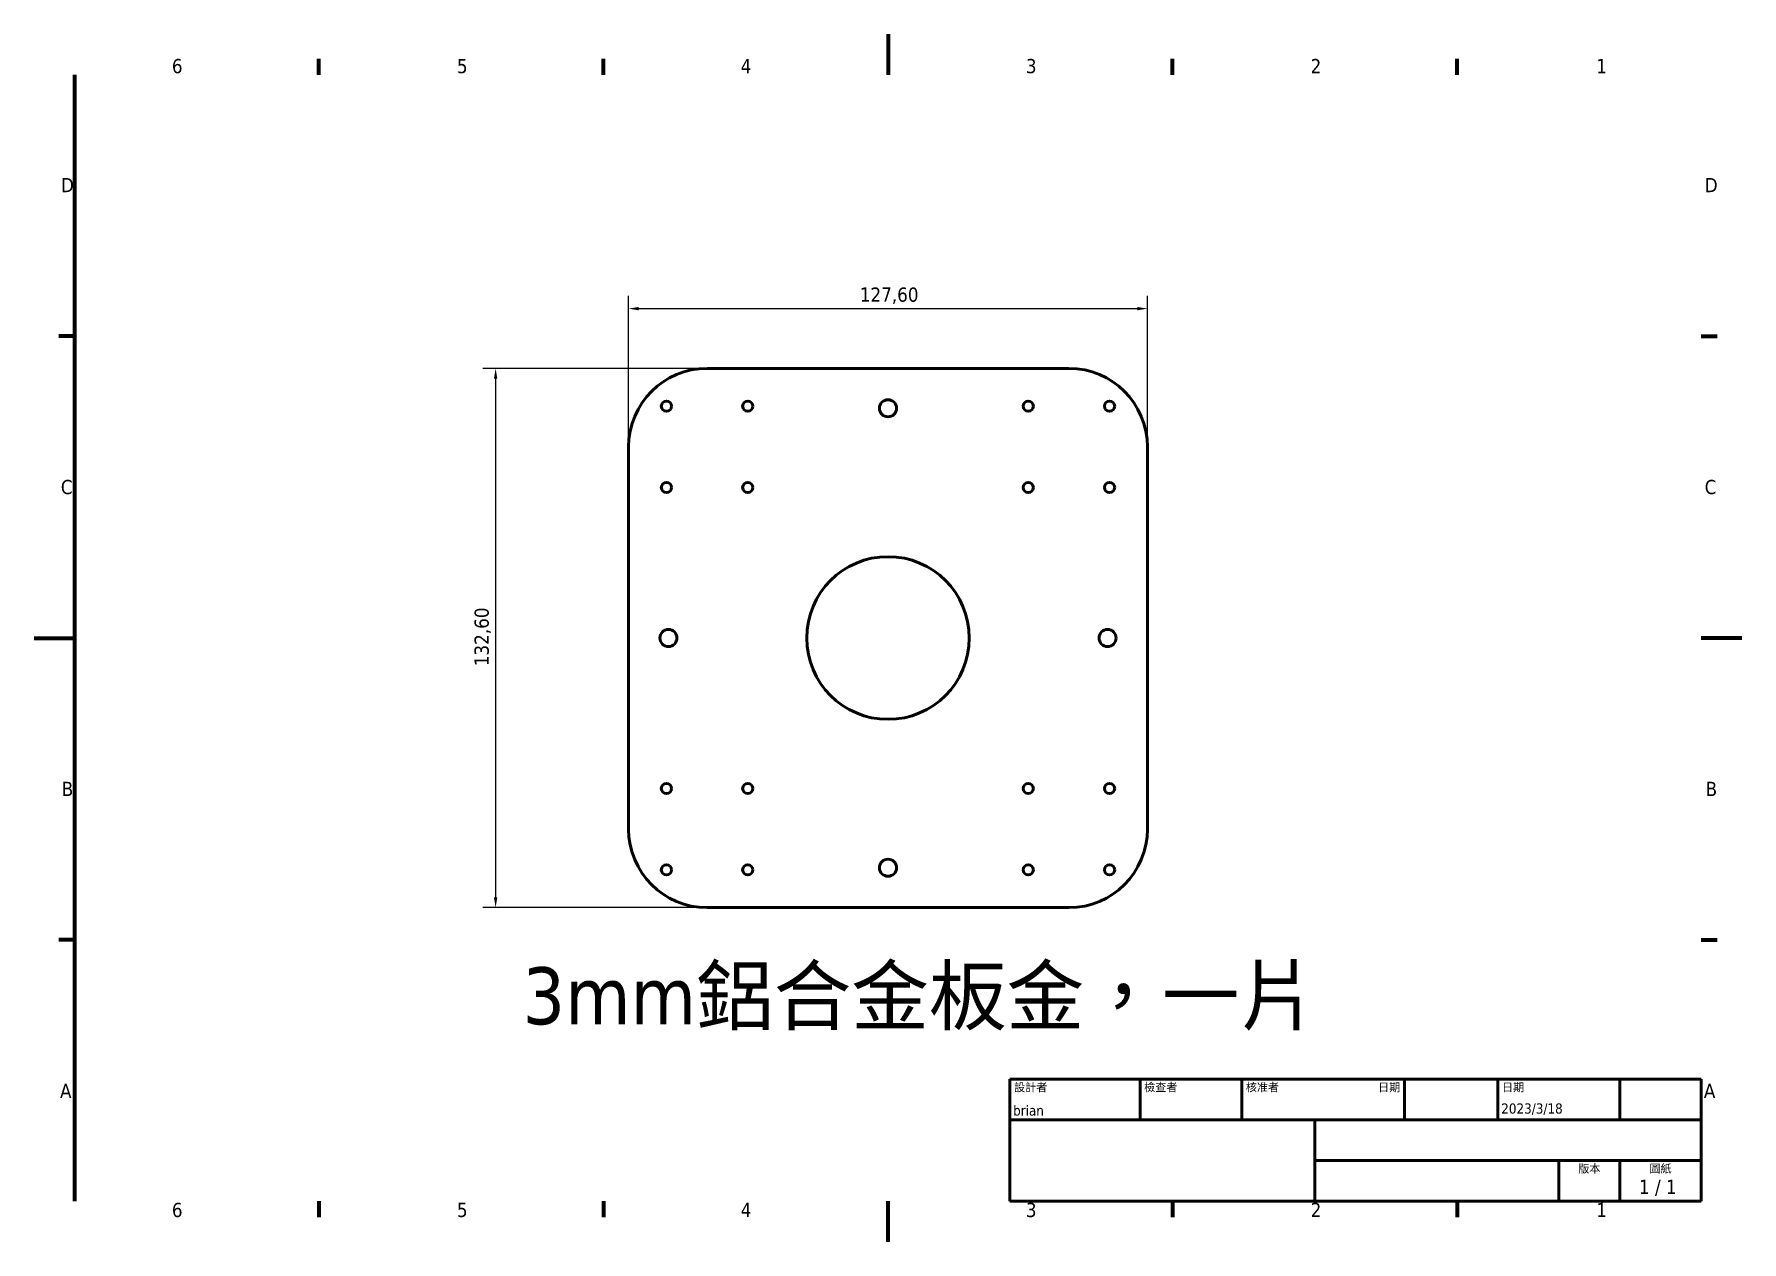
# Model space of a CAD drawing. Header units: millimetres. Extents: x 0 to 420, y 0 to 297.
import ezdxf
from ezdxf.enums import TextEntityAlignment as Align

# ---------------------------------------------------------------- set-up
doc = ezdxf.new("R2010")
doc.units = ezdxf.units.MM
for name, color, linetype, lineweight in [('可見 (ISO)', 7, 'Continuous', 50), ('圖框 (ISO)', 7, 'Continuous', 70), ('標註 (ISO)', 7, 'Continuous', 25), ('標題 (ISO)', 7, 'Continuous', 50), ('符號 (ISO)', 7, 'Continuous', 25)]:
    doc.layers.add(name, color=color, linetype=linetype, lineweight=lineweight)
doc.styles.add('文字型式39', font='tahoma.ttf')
doc.styles.add('文字型式41', font='tahoma.ttf')
doc.styles.add('註記文字 (ISO)', font='tahoma.ttf')
doc.dimstyles.new('預設 (ISO)', dxfattribs={"dimtxt": 3.5, "dimasz": 2.5, "dimexe": 3.175, "dimexo": 0, "dimgap": 0.762, "dimtad": 1, "dimrnd": 1e-08, "dimzin": 0, "dimtxsty": '註記文字 (ISO)', "dimcen": 0.09, "dimdle": 10, "dimclrd": 256, "dimclre": 256, "dimclrt": 256, "dimazin": 0, "dimtfac": 1.001486, "dimtmove": 0, "dimatfit": 3, "dimfxl": 0, "dimtolj": 1, "dimtzin": 0, "dimlwd": -1, "dimlwe": -1, "dimarcsym": 0})

# ---------------------------------------------------------------- blocks, each defined once
blk = doc.blocks.new('圖框 預設圖框')
at = {"layer": '圖框 (ISO)'}
for p, q in [((70, 287), (70, 290.9)), ((140, 287), (140, 290.9)), ((280, 287), (280, 290.9)), ((350, 287), (350, 290.9)), ((10, 222.75), (6.1, 222.75)), ((410, 222.75), (413.9, 222.75)), ((10, 74.25), (6.1, 74.25)), ((410, 74.25), (413.9, 74.25)), ((70, 10), (70, 6.1)), ((140, 10), (140, 6.1)), ((280, 10), (280, 6.1)), ((350, 10), (350, 6.1))]:
    blk.add_line(p, q, dxfattribs=at)
at = {"layer": '圖框 (ISO)', "flags": 128}
for points in [[(210, 297), (210, 287)], [(10, 10), (10, 287)], [(0, 148.5), (10, 148.5)], [(420, 148.5), (410, 148.5)], [(210, 0), (210, 10)]]:
    blk.add_lwpolyline(points, dxfattribs=at)
at = {"layer": '圖框 (ISO)', "char_height": 3.5, "attachment_point": 7, "style": '註記文字 (ISO)'}
for s, insert in [('6', (33.88, 287.33)), ('5', (103.98, 287.33)), ('4', (173.78, 287.4)), ('3', (243.91, 287.33)), ('2', (313.94, 287.4)), ('1', (384.21, 287.4)), ('D', (6.57, 258.13)), ('D', (410.87, 258.13)), ('C', (6.56, 183.81)), ('C', (410.86, 183.81)), ('B', (6.78, 109.63)), ('B', (411.08, 109.63)), ('A', (6.36, 35.38)), ('A', (410.66, 35.38)), ('6', (33.88, 6.03)), ('5', (103.98, 6.03)), ('4', (173.78, 6.1)), ('3', (243.91, 6.03)), ('2', (313.94, 6.1)), ('1', (384.21, 6.1))]:
    blk.add_mtext(s, dxfattribs=dict(at, insert=insert))
blk = doc.blocks.new('標題欄框 ISO')
at = {"layer": '標題 (ISO)'}
for p, q in [((270.07, 130), (100.07, 130)), ((100.07, 130), (100.07, 100)), ((132.07, 120), (132.07, 130)), ((157.07, 120), (157.07, 130)), ((197.07, 120), (197.07, 130)), ((220.07, 120), (220.07, 130)), ((250.07, 120), (250.07, 130)), ((270.07, 100), (270.07, 130)), ((100.07, 120), (270.07, 120)), ((175.07, 120), (175.07, 100)), ((270.07, 110), (175.07, 110)), ((235.07, 100), (235.07, 110)), ((250.07, 100), (250.07, 110)), ((100.07, 100), (270.07, 100))]:
    blk.add_line(p, q, dxfattribs=at)
at = {"layer": '標題 (ISO)', "style": '文字型式41'}
for s, p in [('設計者', (101.07, 129)), ('檢查者', (133.07, 129)), ('核准者', (158.07, 129)), ('日期', (221.07, 129))]:
    blk.add_text(s, height=2, dxfattribs=at).set_placement(p, align=Align.TOP_LEFT)
blk.add_text('日期', height=2, dxfattribs=at).set_placement((196.07, 129), align=Align.TOP_RIGHT)
for s, p in [('版本', (242.57, 109)), ('圖紙', (260.07, 109))]:
    blk.add_text(s, height=2, dxfattribs=at).set_placement(p, align=Align.TOP_CENTER)
at = {"layer": '標題 (ISO)', "style": '註記文字 (ISO)'}
blk.add_text('1 / 1 ', height=3.5, dxfattribs=at).set_placement((260.07, 103.5), align=Align.MIDDLE_CENTER)
at = {"layer": '標題 (ISO)', "style": '文字型式39'}
for tag, p in [('作者_001', (100.84, 121.05)), ('建立日期_001', (220.89, 121.54))]:
    blk.add_attdef(tag, p, '', height=2.5, dxfattribs=at)
for tag, p in [('檢查者', (133.07, 121)), ('工程核准者', (158.07, 121))]:
    blk.add_attdef(tag, text='', height=2.5, dxfattribs=at).set_placement(p, align=Align.BOTTOM_LEFT)
blk.add_attdef('工程核准日期', text='', height=2.5, dxfattribs=at).set_placement((196.07, 121), align=Align.BOTTOM_RIGHT)
at = {"layer": '標題 (ISO)', "style": '註記文字 (ISO)'}
for tag, p in [('標題', (222.57, 115)), ('公司', (137.41, 109.96)), ('版序號碼', (242.57, 103.5))]:
    blk.add_attdef(tag, text='', height=3.5, dxfattribs=at).set_placement(p, align=Align.MIDDLE_CENTER)
blk.add_attdef('零件號碼', text='', height=3.5, dxfattribs=at).set_placement((176.07, 105), align=Align.MIDDLE_LEFT)
blk = doc.blocks.new('*D5')
at = {"layer": 'Defpoints', "color": 0}
for p in [(273.8, 229.5), (146.2, 195.5), (273.8, 195.5)]:
    blk.add_point(p, dxfattribs=at)
at = {"layer": '標註 (ISO)'}
for p, q in [((146.2, 195.5), (146.2, 232.68)), ((273.8, 195.5), (273.8, 232.68)), ((148.7, 229.5), (271.3, 229.5))]:
    blk.add_line(p, q, dxfattribs=at)
for points in [[(148.7, 229.92), (148.7, 229.08), (146.2, 229.5)], [(271.3, 229.92), (271.3, 229.08), (273.8, 229.5)]]:
    blk.add_solid(points, dxfattribs=at)
at = {"layer": '標註 (ISO)', "insert": (203.06, 234.7), "char_height": 3.5, "attachment_point": 1, "style": '註記文字 (ISO)'}
blk.add_mtext('\\A1;127,60', dxfattribs=at)
blk = doc.blocks.new('*D6')
at = {"layer": 'Defpoints', "color": 0}
for p in [(165.5, 214.8), (113.5, 82.2), (165.5, 82.2)]:
    blk.add_point(p, dxfattribs=at)
at = {"layer": '標註 (ISO)'}
for p, q in [((165.5, 214.8), (110.33, 214.8)), ((113.5, 212.3), (113.5, 84.7)), ((165.5, 82.2), (110.33, 82.2))]:
    blk.add_line(p, q, dxfattribs=at)
for points in [[(113.08, 212.3), (113.92, 212.3), (113.5, 214.8)], [(113.08, 84.7), (113.92, 84.7), (113.5, 82.2)]]:
    blk.add_solid(points, dxfattribs=at)
at = {"layer": '標註 (ISO)', "insert": (108.3, 141.56), "char_height": 3.5, "attachment_point": 1, "rotation": 90, "style": '註記文字 (ISO)'}
blk.add_mtext('\\A1;132,60', dxfattribs=at)

msp = doc.modelspace()

# ---------------------------------------------------------------- linework, layer by layer
at = {"layer": '可見 (ISO)'}
for p, q in [((254.5, 214.8), (165.5, 214.8)), ((146.2, 195.5), (146.2, 101.5)), ((273.8, 101.5), (273.8, 195.5)), ((165.5, 82.2), (254.5, 82.2))]:
    msp.add_line(p, q, dxfattribs=at)
for centre, radius in [((155.5, 205.5), 1.25), ((175.5, 205.5), 1.25), ((210, 205), 2.1), ((244.5, 205.5), 1.25), ((264.5, 205.5), 1.25), ((155.5, 185.5), 1.25), ((175.5, 185.5), 1.25), ((244.5, 185.5), 1.25), ((264.5, 185.5), 1.25), ((210, 148.5), 20), ((156, 148.5), 2.1), ((264, 148.5), 2.1), ((155.5, 111.5), 1.25), ((175.5, 111.5), 1.25), ((244.5, 111.5), 1.25), ((264.5, 111.5), 1.25), ((155.5, 91.5), 1.25), ((175.5, 91.5), 1.25), ((210, 92), 2.1), ((244.5, 91.5), 1.25), ((264.5, 91.5), 1.25)]:
    msp.add_circle(centre, radius, dxfattribs=at)
for centre, start, end in [((165.5, 195.5), 90, 180), ((254.5, 195.5), 0, 90), ((165.5, 101.5), 180, 270), ((254.5, 101.5), 270, 0)]:
    msp.add_arc(centre, 19.3, start, end, dxfattribs=at)

# ---------------------------------------------------------------- block references
msp.add_blockref('圖框 預設圖框', (0, 0))
msp.add_blockref('標題欄框 ISO', (139.929, -90)).add_auto_attribs({'作者_001': 'brian', '建立日期_001': '2023/3/18'})

# ---------------------------------------------------------------- texts
at = {"layer": '符號 (ISO)', "insert": (120.083, 67.516), "char_height": 14, "width": 196.86224, "attachment_point": 1, "style": '註記文字 (ISO)'}
msp.add_mtext('\\fTahoma|b0|i0;\\H14.0000;3mm鋁合金板金，一片', dxfattribs=at)

# ---------------------------------------------------------------- dimensions: what is measured, and where the dimension line sits
at = {"layer": '標註 (ISO)'}
for base, p1, p2, angle, picture, middle in [((273.8, 229.5), (146.2, 195.5), (273.8, 195.5), 180, '*D5', (210, 229.5)), ((113.5, 82.2), (165.5, 214.8), (165.5, 82.2), 90, '*D6', (113.5, 148.5))]:
    dim = msp.add_linear_dim(base=base, p1=p1, p2=p2, angle=angle, dimstyle='預設 (ISO)', override={"dimgap": 0.762, "dimdec": 2, "dimtol": 0, "dimlim": 0, "dimtp": 0, "dimtm": 0, "dimtdec": 2, "dimtofl": 0, "dimatfit": 1}, dxfattribs=at)
    dim.commit()
    dim.dimension.update_dxf_attribs({"geometry": picture, "text_midpoint": middle, "dimtype": 160})

doc.saveas('drawing.dxf')
